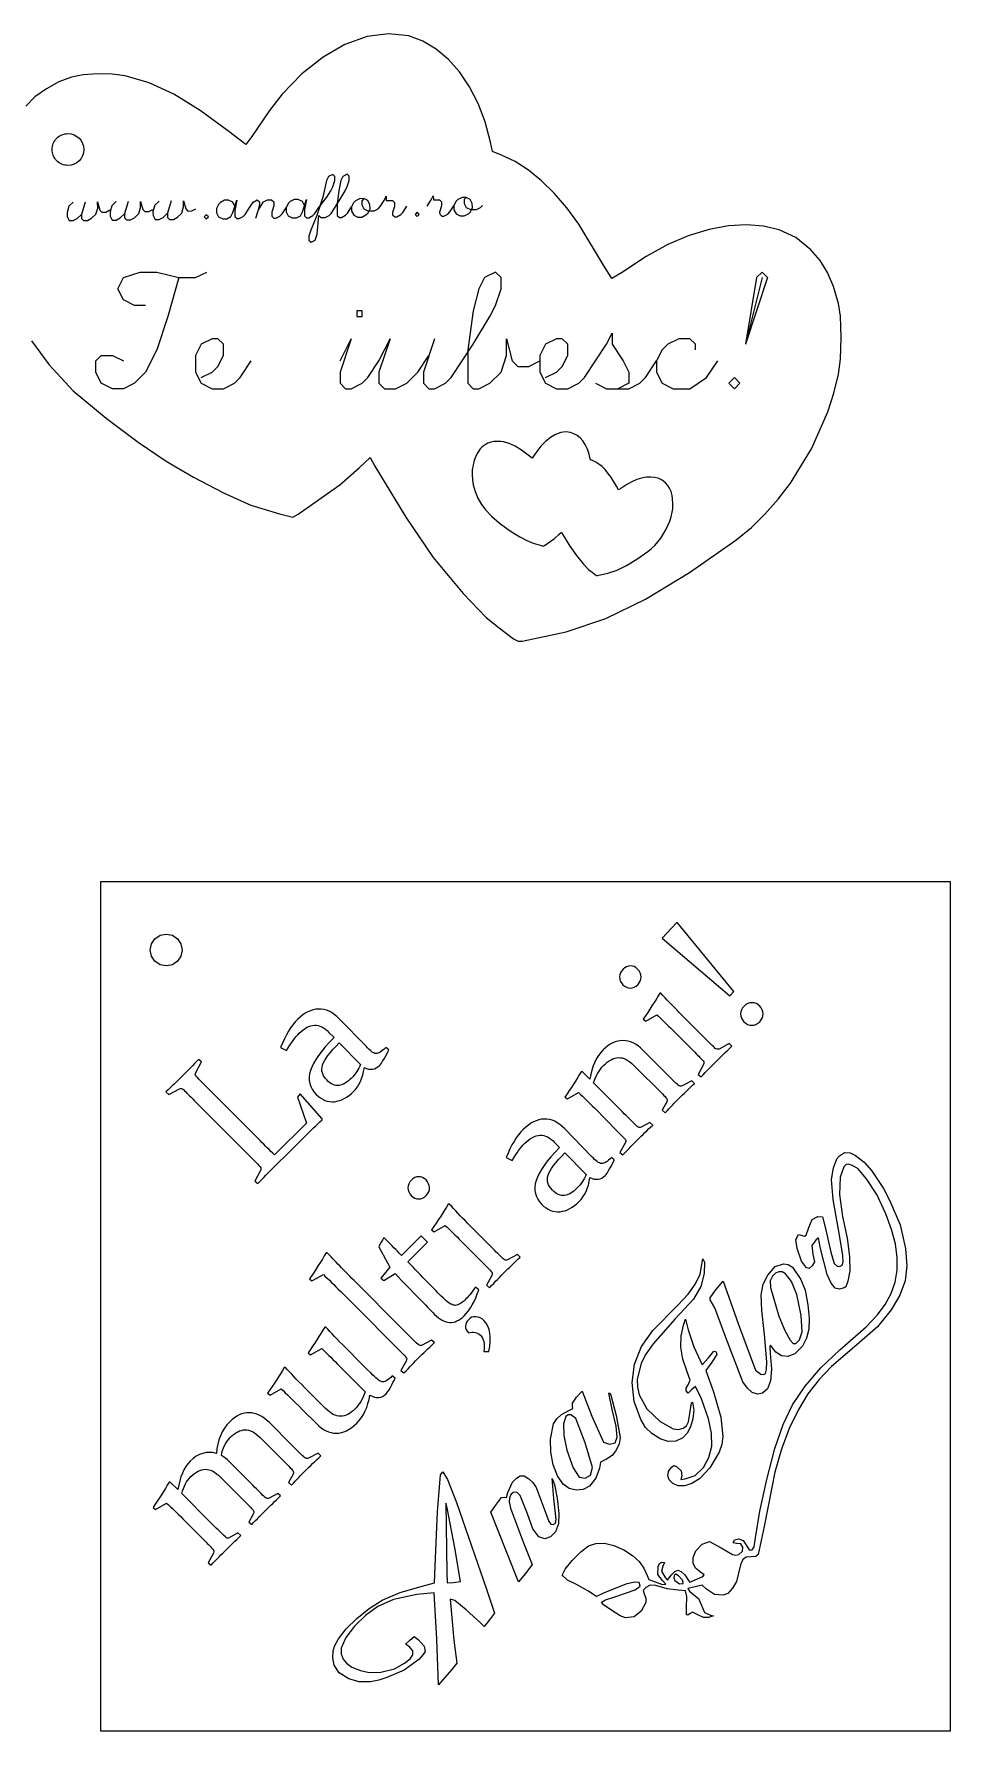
# Model space of a CAD drawing. Extents: x 7 to 168, y 177 to 282.
# Drawn here: x 114.5 to 168.4, y 177.1 to 277 of the extents above; entities that cross this region are included whole.
import ezdxf

# ---------------------------------------------------------------- set-up
doc = ezdxf.new("R2010")
doc.units = 0
doc.layers.add('Layer_1', color=7, linetype='CONTINUOUS')

msp = doc.modelspace()

# ---------------------------------------------------------------- linework, layer by layer
at = {"layer": 'Layer_1', "color": 1}
for points in [[(114.322877, 258.934727), (115.360569, 257.513736), (116.778278, 255.998225), (118.727942, 254.382833), (120.600769, 252.977135), (122.241575, 251.861502), (123.852107, 250.907549), (125.634118, 249.986894), (127.234501, 249.270705), (128.93204, 248.763196), (129.709254, 248.558695), (130.023997, 248.741149), (132.482968, 250.453775), (133.619023, 251.464703), (134.254576, 252.074345), (134.54286, 251.563921), (136.351196, 248.54906), (137.974728, 246.188468), (139.732715, 244.072389), (141.096258, 242.654078), (141.858038, 242.051048), (142.699743, 241.404472), (142.964984, 241.265977), (143.209066, 241.261151), (145.800682, 241.812757), (148.137485, 242.601001), (150.472908, 243.729833), (153.060386, 245.303213), (155.792568, 247.199208), (156.70013, 247.954533), (157.494362, 248.730114), (158.27822, 249.613464), (159.001821, 250.555871), (160.250513, 252.584149), (161.204958, 254.747506), (161.560747, 255.858765), (161.829671, 256.978501), (161.954125, 257.851663), (161.978509, 259.129893), (161.950005, 260.380919), (161.830233, 261.128599), (161.543915, 262.126935), (161.192424, 262.956211), (160.751802, 263.662949), (160.198085, 264.293679), (159.322908, 265.011373), (158.346552, 265.457292), (157.422932, 265.681792), (156.422993, 265.761556), (155.353094, 265.696492), (154.219602, 265.486508), (152.986859, 265.120144), (151.787338, 264.609748), (150.511899, 263.90163), (149.051408, 262.9421), (148.488617, 262.607511), (147.947324, 263.476225), (146.552172, 265.792925), (145.83445, 266.768356), (145.101807, 267.623421), (144.353128, 268.359301), (143.587298, 268.977188), (142.803197, 269.478262), (141.99971, 269.86371), (141.462828, 270.080335), (141.343213, 270.629348), (141.025152, 271.817602), (140.611908, 272.907804), (140.11052, 273.890805), (139.528045, 274.757451), (138.871537, 275.498587), (138.148046, 276.105057), (137.364628, 276.567707), (136.528339, 276.877381), (135.337161, 276.993687), (135.337161, 276.993687), (135.337161, 276.993687), (134.078737, 276.841552), (132.777727, 276.364285), (131.48956, 275.624986), (130.246103, 274.645236), (129.079216, 273.446617), (128.32715, 272.494563), (127.298238, 270.962841), (126.938845, 270.483284), (125.933979, 271.249472), (124.261104, 272.491713), (122.707479, 273.441134), (121.244512, 274.113141), (119.843604, 274.52314), (119.068926, 274.624107), (118.201096, 274.645271), (117.360771, 274.589109), (116.668604, 274.458095), (115.930499, 274.175687), (115.196987, 273.771752), (114.528041, 273.284347), (113.983632, 272.751533)], [(123.005583, 262.653009), (122.351712, 260.364459), (121.69784, 258.402843), (121.043968, 257.0951), (120.390097, 256.441228), (119.736225, 256.114293), (119.082353, 256.114293), (118.428482, 256.441228), (118.101546, 257.0951), (118.101546, 257.748972), (118.428482, 258.075908), (119.082353, 258.075908), (119.736225, 257.748972)], [(121.043968, 261.01833), (120.390097, 261.01833), (119.736225, 261.345266), (119.409289, 261.999138), (119.736225, 262.653009), (120.717033, 262.979945), (121.69784, 262.979945), (123.005583, 262.653009), (123.986391, 262.653009), (124.640263, 262.979945)], [(138.044632, 259.056715), (137.390761, 257.0951), (137.390761, 256.441228), (137.717697, 256.114293), (138.044632, 256.114293), (138.698504, 256.441228), (139.02544, 256.768164), (139.679312, 257.748972), (140.333183, 258.729779), (141.313991, 260.364459), (141.640927, 261.01833), (141.967863, 261.999138), (141.967863, 262.653009), (141.640927, 262.979945), (140.987055, 262.653009), (140.660119, 261.999138), (140.333183, 260.691394), (140.006247, 258.402843), (140.006247, 256.441228), (140.333183, 256.114293), (140.660119, 256.114293), (141.313991, 256.441228), (141.967863, 257.0951), (142.294798, 258.075908), (142.294798, 259.056715), (142.621734, 257.748972), (142.94867, 257.422036), (143.602542, 257.422036), (144.256413, 257.748972)], [(157.333847, 262.979945), (157.006911, 262.653009), (156.35304, 258.729779)], [(157.333847, 262.979945), (157.660783, 262.653009), (156.35304, 258.729779)], [(157.333847, 262.653009), (156.35304, 258.729779)], [(133.467531, 260.691394), (133.467531, 260.364459), (133.794466, 260.364459), (133.794466, 260.691394), (133.467531, 260.691394)], [(124.313327, 256.768164), (124.967199, 257.0951), (125.294134, 257.422036), (125.62107, 258.075908), (125.62107, 258.729779), (125.294134, 259.056715), (124.967199, 259.056715), (124.313327, 258.729779), (123.986391, 258.075908), (123.986391, 257.0951), (124.313327, 256.441228), (124.967199, 256.114293), (125.62107, 256.114293), (126.274942, 256.441228), (126.601878, 256.768164), (127.255749, 257.748972)], [(132.486723, 257.748972), (133.140595, 259.056715), (132.486723, 257.0951), (132.486723, 256.441228), (132.813659, 256.114293), (133.140595, 256.114293), (133.794466, 256.441228), (134.121402, 256.768164), (134.775274, 257.748972), (135.429146, 259.056715), (134.775274, 257.0951), (134.775274, 256.441228), (135.10221, 256.114293), (135.756081, 256.114293), (136.409953, 256.441228), (137.063825, 257.0951), (137.717697, 258.075908)], [(144.583349, 256.768164), (145.237221, 257.0951), (145.564157, 257.422036), (145.891093, 258.075908), (145.891093, 258.729779), (145.564157, 259.056715), (145.237221, 259.056715), (144.583349, 258.729779), (144.256413, 258.075908), (144.256413, 257.0951), (144.583349, 256.441228), (145.237221, 256.114293), (145.891093, 256.114293), (146.544964, 256.441228), (146.8719, 256.768164), (147.525772, 257.748972), (148.179644, 258.729779), (148.506579, 259.383651), (148.506579, 258.729779), (149.160451, 257.748972), (149.487387, 257.0951), (149.487387, 256.441228), (148.833515, 256.114293)], [(153.410617, 258.402843), (153.410617, 258.729779), (153.083681, 259.056715), (152.42981, 259.056715), (151.775938, 258.729779), (151.449002, 258.402843), (151.122066, 257.748972), (151.122066, 257.0951), (151.449002, 256.441228), (152.102874, 256.114293), (153.083681, 256.114293), (154.064489, 256.768164), (154.718361, 257.748972)], [(147.525772, 256.441228), (148.179644, 256.114293), (149.487387, 256.114293), (150.141259, 256.441228), (150.468195, 256.768164), (151.122066, 257.748972)], [(155.699168, 256.768164), (155.372232, 256.441228), (155.699168, 256.114293), (156.026104, 256.441228), (155.699168, 256.768164)], [(118.39901, 227.127033), (168.399008, 227.127033), (168.399008, 177.127031), (118.39901, 177.127031), (118.39901, 227.127033)], [(123.19738, 223.086996), (123.123506, 222.721089), (122.922047, 222.422284), (122.623241, 222.220822), (122.257332, 222.146951), (121.897592, 222.218508), (121.592619, 222.422284), (121.388841, 222.727256), (121.317286, 223.086996), (121.388841, 223.446736), (121.592619, 223.751711), (121.897592, 223.955487), (122.257332, 224.027045), (122.623241, 223.95317), (122.922047, 223.751711), (123.123506, 223.452906), (123.19738, 223.086996), (123.19738, 223.086996)]]:
    msp.add_lwpolyline(points, dxfattribs=at)
for points in [[(117.399923, 270.192349), (117.399923, 270.192349)], [(145.780097, 253.572398), (145.482773, 253.536451), (145.175385, 253.423689), (144.871028, 253.249019), (144.57724, 253.017532), (144.301543, 252.734336), (144.12385, 252.509397), (143.88075, 252.1475), (143.795837, 252.034194), (143.558421, 252.215222), (143.163171, 252.508722), (142.796102, 252.733044), (142.450445, 252.891816), (142.119454, 252.988686), (141.936422, 253.012562), (141.731382, 253.017586), (141.532841, 253.004321), (141.369302, 252.973367), (141.194911, 252.906641), (141.021607, 252.811205), (140.863554, 252.696044), (140.734929, 252.570159), (140.593346, 252.37334), (140.475383, 252.146075), (140.382106, 251.893918), (140.314604, 251.62244), (140.273953, 251.337201), (140.261224, 251.043752), (140.277509, 250.747664), (140.323895, 250.454494), (140.435087, 250.071762), (140.60275, 249.680889), (140.815068, 249.305683), (141.060243, 248.969949), (141.395202, 248.611877), (141.855845, 248.230214), (142.298335, 247.898089), (142.686007, 247.634505), (143.066524, 247.409113), (143.487558, 247.191591), (143.865676, 247.022376), (144.266753, 246.902468), (144.450384, 246.854152), (144.524747, 246.897261), (145.105727, 247.3019), (145.37414, 247.54075), (145.524302, 247.684791), (145.592413, 247.564194), (146.019664, 246.851877), (146.403258, 246.294141), (146.818612, 245.794179), (147.140775, 245.459074), (147.320759, 245.316602), (147.519627, 245.163835), (147.582297, 245.131112), (147.639967, 245.129983), (148.252282, 245.26031), (148.804396, 245.446546), (149.356183, 245.713254), (149.967521, 246.084994), (150.613051, 246.53296), (150.827478, 246.711418), (151.015136, 246.894662), (151.200333, 247.103374), (151.3713, 247.326033), (151.666324, 247.805252), (151.891828, 248.316382), (151.975893, 248.578939), (152.03943, 248.843499), (152.068835, 249.049798), (152.074592, 249.351804), (152.067847, 249.647381), (152.039549, 249.824035), (151.971903, 250.059911), (151.888853, 250.255844), (151.78475, 250.422823), (151.653926, 250.571845), (151.44715, 250.74141), (151.216464, 250.846769), (150.998245, 250.899813), (150.761988, 250.918665), (150.509207, 250.903284), (150.241398, 250.853672), (149.950136, 250.767112), (149.666729, 250.646518), (149.365383, 250.479214), (149.020316, 250.252508), (148.887347, 250.173455), (148.759455, 250.378706), (148.429825, 250.926068), (148.260249, 251.156531), (148.087148, 251.358557), (147.910259, 251.532422), (147.729318, 251.678407), (147.544059, 251.796797), (147.354222, 251.887867), (147.227372, 251.939048), (147.19911, 252.068763), (147.123963, 252.349509), (147.026328, 252.607091), (146.907865, 252.839343), (146.770245, 253.044103), (146.61513, 253.219211), (146.444194, 253.362501), (146.259096, 253.471811), (146.061506, 253.544974), (145.780071, 253.572463), (145.780071, 253.572463)]]:
    msp.add_lwpolyline(points, close=True, dxfattribs=at)
at = {"layer": 'Layer_1', "color": 3}
for points in [[(130.391249, 266.898232), (130.267808, 267.137807), (130.025309, 267.255402), (129.784273, 267.252479), (129.544697, 267.129038), (129.42564, 267.007058), (129.308045, 266.764559), (129.310968, 266.523523), (129.43441, 266.283947), (129.676908, 266.166352), (129.917945, 266.169275), (130.15752, 266.292716), (130.275116, 266.535215), (130.507383, 267.261248), (130.394172, 266.657195), (130.398557, 266.295639), (130.520537, 266.176583), (130.641055, 266.178044), (130.880631, 266.301486), (130.999688, 266.423466), (131.23634, 266.787944), (131.711106, 267.396382), (131.947758, 267.76086), (132.065354, 268.003359), (132.181487, 268.366376), (132.178564, 268.607413), (132.056584, 268.726469), (131.817009, 268.603028), (131.699414, 268.36053), (131.470069, 267.393459), (131.121668, 266.304409), (130.770343, 265.456395), (130.654209, 265.093378), (130.657132, 264.852341), (130.779112, 264.733284), (131.018687, 264.856726), (131.134821, 265.219743), (131.242186, 266.30587), (131.364166, 266.186813), (131.605203, 266.189736), (131.844778, 266.313178), (131.963835, 266.435158), (132.200487, 266.799636), (132.43714, 267.164114), (132.791387, 267.771091), (132.908983, 268.01359), (133.025117, 268.376606), (133.022193, 268.617643), (132.900213, 268.7367), (132.660638, 268.613259), (132.543043, 268.37076), (132.42837, 267.887225), (132.318083, 267.042134), (132.326852, 266.319024), (132.448832, 266.199967), (132.56935, 266.201429), (132.808926, 266.32487), (132.927983, 266.44685), (133.164635, 266.811328)], [(116.768282, 267.094634), (116.530168, 266.850674), (116.414034, 266.487658), (116.416957, 266.246621), (116.540399, 266.007045), (116.781436, 266.009968), (117.021011, 266.13341), (117.259125, 266.37737)], [(117.491393, 267.103403), (117.259125, 266.37737), (117.262048, 266.136333), (117.384028, 266.017276), (117.625065, 266.020199), (117.86464, 266.143641), (118.102754, 266.387601), (118.218888, 266.750617), (118.214503, 267.112173), (118.340868, 266.63156), (118.462848, 266.512504), (118.703885, 266.515427), (118.94346, 266.638868)], [(119.299169, 267.125326), (119.061055, 266.881366), (118.944921, 266.51835), (118.947845, 266.277313), (119.071286, 266.037737), (119.312323, 266.040661), (119.551898, 266.164102), (119.790012, 266.408062)], [(120.02228, 267.134096), (119.790012, 266.408062), (119.792935, 266.167025), (119.914915, 266.047968), (120.155952, 266.050891), (120.395527, 266.174333), (120.633641, 266.418293), (120.749775, 266.781309), (120.74539, 267.142865), (120.871755, 266.662253), (120.993735, 266.543196), (121.234772, 266.546119), (121.474347, 266.66956)], [(121.830056, 267.156018), (121.591942, 266.912059), (121.475809, 266.549042), (121.478732, 266.308005), (121.602173, 266.06843), (121.84321, 266.071353), (122.082785, 266.194794), (122.320899, 266.438754)], [(122.553167, 267.164788), (122.320899, 266.438754), (122.323822, 266.197717), (122.445802, 266.07866), (122.686839, 266.081583), (122.926414, 266.205025), (123.164528, 266.448985), (123.280662, 266.812002), (123.276277, 267.173557), (123.402642, 266.692945), (123.524622, 266.573888), (123.765659, 266.576811), (124.005234, 266.700252)], [(126.293623, 266.84854), (126.170181, 267.088115), (125.927683, 267.20571), (125.686646, 267.202787), (125.447071, 267.079346), (125.328014, 266.957366), (125.210418, 266.714868), (125.213341, 266.473831), (125.336783, 266.234255), (125.579281, 266.11666), (125.820318, 266.119583), (126.059893, 266.243024), (126.177489, 266.485523), (126.409757, 267.211557), (126.296546, 266.607503), (126.30093, 266.245948), (126.42291, 266.126891), (126.543429, 266.128352), (126.783004, 266.251794), (126.902061, 266.373774), (127.138713, 266.738252), (127.375366, 267.10273), (127.614941, 267.226172), (127.736921, 267.107115), (127.738382, 266.986596), (127.62371, 266.503061), (127.507576, 266.140044)], [(127.62371, 266.503061), (127.741305, 266.74556), (127.977958, 267.110038), (128.217533, 267.233479), (128.45857, 267.236402), (128.58055, 267.117346), (128.583473, 266.876309), (128.467339, 266.513292), (128.470262, 266.272255), (128.592242, 266.153198), (128.71276, 266.15466), (128.952336, 266.278101), (129.071393, 266.400081), (129.308045, 266.764559)], [(133.881899, 267.302171), (133.640862, 267.299248), (133.401287, 267.175807), (133.28223, 267.053827), (133.164635, 266.811328), (133.167558, 266.570291), (133.290999, 266.330716), (133.533498, 266.213121), (133.774535, 266.216044), (134.01411, 266.339485), (134.133167, 266.461465), (134.250762, 266.703964), (134.247839, 266.945001), (134.124398, 267.184576), (133.881899, 267.302171), (133.762842, 267.180191), (133.765765, 266.939154), (133.889207, 266.699579), (134.131705, 266.581984), (134.493261, 266.586368), (134.732836, 266.70981), (134.851893, 266.83179), (135.088545, 267.196268), (135.20614, 267.438766), (135.209064, 267.19773), (135.570619, 267.202114), (135.692599, 267.083057), (135.695522, 266.84202), (135.579388, 266.479004), (135.58085, 266.358485), (135.702829, 266.239428), (135.823348, 266.24089), (136.062923, 266.364331), (136.18198, 266.486311), (136.418632, 266.85079)], [(137.623817, 266.865405), (137.860469, 267.229883), (137.978064, 267.472382), (137.980987, 267.231345), (138.342543, 267.235729), (138.464523, 267.116672), (138.467446, 266.875636), (138.351312, 266.512619), (138.352773, 266.3921), (138.474753, 266.273043), (138.595272, 266.274505), (138.834847, 266.397946), (138.953904, 266.519926), (139.190556, 266.884405)], [(139.907821, 267.375248), (139.666784, 267.372325), (139.427209, 267.248883), (139.308152, 267.126903), (139.190556, 266.884405), (139.193479, 266.643368), (139.316921, 266.403792), (139.559419, 266.286197), (139.800456, 266.28912), (140.040031, 266.412562), (140.159088, 266.534542), (140.276684, 266.77704), (140.273761, 267.018077), (140.150319, 267.257652), (139.907821, 267.375248), (139.788764, 267.253268), (139.791687, 267.012231), (139.915128, 266.772655), (140.157627, 266.65506), (140.519182, 266.659445), (140.758757, 266.782886), (140.877814, 266.904866)], [(124.612211, 266.346005), (124.493154, 266.224025), (124.615134, 266.104968), (124.734191, 266.226948), (124.612211, 266.346005)], [(137.025609, 266.496542), (136.906552, 266.374562), (137.028532, 266.255505), (137.147589, 266.377485), (137.025609, 266.496542)], [(152.351492, 224.689925), (152.285898, 224.686067), (151.459077, 223.785381), (155.442708, 220.388243), (155.67091, 220.638493), (152.351492, 224.689925), (152.351492, 224.689925)], [(149.57392, 222.154336), (149.57392, 222.154336)], [(151.375291, 220.546993), (151.313554, 220.539275)], [(151.375291, 220.546993), (151.375291, 220.546993)], [(156.733655, 219.988611), (156.733655, 219.988611)], [(131.218452, 219.612132), (131.218452, 219.612132)], [(134.01752, 217.419949), (132.436085, 219.046584)], [(150.331288, 219.02178), (150.481219, 218.909882), (151.133858, 219.282505)], [(153.930175, 217.935334), (152.452917, 219.418655)], [(131.836363, 218.241811), (132.132917, 217.936438)], [(149.137356, 217.755638), (149.137356, 217.755638)], [(152.080296, 218.363076), (153.365731, 217.072683)], [(128.985478, 217.349393), (129.332191, 217.179066)], [(132.444354, 217.623897), (133.695062, 216.352796)], [(132.444354, 217.623897), (132.444354, 217.623897)], [(135.35091, 217.217101), (135.181687, 217.34829)], [(151.674048, 215.834102), (150.315854, 217.198359)], [(155.5524, 217.426564), (155.387034, 217.577595), (154.808259, 217.262299)], [(123.996427, 215.882608), (124.33322, 216.502726), (124.152423, 216.653207), (124.152423, 216.653207)], [(147.19322, 215.48849), (146.746736, 215.936628), (146.681142, 215.925605)], [(149.785586, 216.30098), (151.463485, 214.616466)], [(153.884974, 216.342873), (153.567474, 215.765201), (153.740556, 215.621883)], [(122.235846, 214.7449), (122.409481, 214.58615), (123.038416, 214.912469)], [(127.778868, 211.86866), (124.65017, 215.009483), (124.400468, 215.260839)], [(149.09767, 213.576325), (147.41591, 215.264697)], [(153.354154, 215.237135), (153.188788, 215.387618), (152.628755, 215.092166)], [(123.908233, 214.239987), (127.029216, 211.106327)], [(131.429015, 213.102829), (131.425157, 213.152991), (130.132557, 214.620877), (129.985934, 214.420784), (130.510689, 212.904393), (128.629393, 211.03026)], [(145.725885, 214.435118), (145.875815, 214.32267), (146.527904, 214.695841)], [(147.47875, 213.772006), (148.790643, 212.454601)], [(151.724761, 214.152896), (151.450257, 213.65625), (151.623339, 213.512935)], [(144.500535, 213.138107), (144.500535, 213.138107)], [(150.892978, 212.785882), (150.727613, 212.936363), (150.206162, 212.656345)], [(145.118446, 211.767785), (145.415, 211.462966)], [(147.299604, 210.945923), (145.718169, 212.572562)], [(149.290594, 211.767235), (148.965928, 211.181844), (149.13901, 211.038529)], [(128.59687, 210.305411), (129.567009, 211.271142)], [(142.267562, 210.875368), (142.614275, 210.705044)], [(164.483034, 209.057569), (164.854382, 208.331041), (165.460379, 206.918863), (165.7731, 205.531146), (165.848559, 204.500445), (165.747732, 203.610919), (165.451276, 202.778574), (164.939847, 201.919421), (164.124251, 200.910149), (162.780212, 199.732729), (161.414048, 198.571831), (160.683074, 197.821389), (160.028923, 196.972278), (159.446815, 196.013168), (158.931972, 194.932725), (158.479615, 193.719618), (158.084966, 192.362515), (157.449675, 189.170994), (157.108999, 187.509448), (156.956665, 187.399639), (156.68518, 187.383498), (156.401904, 187.357913), (156.204676, 187.215495), (156.063947, 186.917755), (155.950169, 186.426205), (155.821377, 185.920927), (155.583238, 185.531273), (155.313808, 185.224075), (155.040398, 185.128655), (154.530627, 185.169304), (154.055417, 185.479364), (153.801674, 185.721039), (153.383513, 185.623261), (152.965359, 185.525485), (153.065491, 185.366983), (153.318046, 185.144366), (153.58174, 184.934635), (153.737101, 184.568435), (153.948288, 184.109503), (154.293787, 183.951345), (154.477792, 183.905709), (154.177929, 183.812057), (154.177918, 183.812035), (153.88747, 183.807368), (153.553513, 183.963523), (153.242824, 184.116023), (153.089545, 184.044924), (152.965884, 183.95067), (152.888839, 183.974586), (152.876388, 184.374165), (152.910684, 185.046384), (152.817085, 185.387899), (152.398262, 185.418226), (151.745586, 185.504485), (151.070412, 185.685107), (150.736977, 185.706251), (150.495737, 185.580179), (150.323942, 185.405342), (150.394252, 185.195217), (150.48278, 184.943135), (150.48306, 184.692038), (150.217116, 184.182733), (149.797715, 183.850289), (149.299566, 183.793366), (148.973739, 183.909668), (148.422583, 184.25325), (147.999063, 184.544906), (147.884818, 184.713769), (148.114123, 184.851027), (148.72125, 185.047869), (149.867563, 185.4382), (150.147816, 185.652544), (150.098365, 185.861459), (149.822438, 185.879861), (149.314551, 185.763592), (147.997407, 185.243144), (147.592799, 185.042701), (147.080588, 185.386984), (146.407892, 185.755964), (145.876957, 186.000125), (145.556963, 186.308852), (145.736728, 186.661753), (146.147935, 187.165575), (146.652809, 187.66885), (147.113574, 188.020106), (147.540886, 188.166464), (148.047523, 188.174296), (148.606299, 188.04666), (149.190033, 187.786612), (149.712027, 187.455436), (150.102777, 187.106439), (150.38002, 186.72009), (150.561494, 186.276856), (150.661861, 186.040454), (150.88452, 185.961538), (151.204876, 185.855789), (151.464988, 185.76025), (151.673777, 185.764502), (151.476702, 185.981753), (151.198615, 186.349414), (151.213896, 186.802447), (151.301328, 186.991649), (151.414009, 187.06348), (151.581659, 187.042568), (151.490756, 186.839534), (151.405847, 186.530332), (151.622181, 186.162872), (151.766829, 185.998345), (151.986973, 186.291543), (152.187646, 186.508175), (152.37382, 186.585175), (152.567648, 186.523434), (152.791281, 186.323841), (153.000301, 185.991123), (153.078651, 185.887914), (153.837524, 186.229259), (153.927335, 186.329121), (153.707107, 186.479658), (153.419017, 186.714162), (153.276695, 186.999266), (153.279802, 187.336483), (153.427997, 187.727329), (153.797112, 188.121045), (154.236671, 188.274817), (154.929442, 187.904849), (155.588756, 187.520351), (155.794776, 187.481169), (155.970402, 187.525049), (156.170571, 187.716099), (156.198226, 187.951959), (156.075181, 188.136498), (155.823245, 188.173584), (155.629475, 188.195033), (155.704554, 188.370508), (155.964896, 188.443538), (156.219197, 188.333764), (156.543347, 187.83494), (156.622823, 187.771937), (156.743852, 187.796197), (156.870901, 187.966895), (156.950529, 188.505136), (157.193609, 190.057231), (157.60307, 191.928746), (158.090586, 193.755509), (158.567831, 195.173347), (159.128947, 196.32451), (159.863804, 197.427958), (160.785807, 198.501303), (161.908363, 199.562154), (163.452163, 200.919147), (164.121894, 201.613359), (164.585453, 202.232022), (164.933123, 202.871577), (165.165532, 203.53953), (165.283311, 204.243387), (165.287087, 204.990656), (165.17749, 205.788843), (164.955148, 206.645454), (164.620691, 207.567997), (164.082808, 208.705144), (163.478202, 209.618059), (162.970639, 210.229434), (162.642512, 210.416957), (162.419256, 210.478151), (162.280046, 210.473133), (162.145792, 210.335757), (161.936644, 209.712345), (161.8808, 208.704741), (162.067246, 207.409769), (162.332009, 206.139673), (162.474351, 205.061115), (162.491798, 204.204037), (162.381878, 203.598378), (162.253202, 203.269722), (162.157797, 203.211942), (161.880856, 203.122743), (161.633151, 203.194106), (161.393872, 203.491612), (161.161475, 204.001526), (160.764133, 205.532904), (160.650911, 206.155698), (160.495059, 206.01641), (160.253755, 205.696058), (160.326761, 205.195846), (160.414553, 204.74575), (160.280861, 204.50281), (160.10807, 204.349976), (159.950726, 204.389797), (159.658476, 204.772122), (159.389806, 205.52181), (159.319172, 206.05763), (159.477493, 206.338281), (159.701001, 206.29441), (159.819645, 206.251013), (159.923412, 206.3121), (160.092365, 206.754819), (160.289104, 207.22931), (160.610378, 207.412586), (160.886546, 207.384646), (161.068362, 206.699757), (161.376188, 205.299568), (161.567584, 204.647508), (161.748447, 204.476586), (161.911149, 204.464088), (162.042153, 204.541003), (162.096871, 204.731263), (162.080025, 205.129349), (161.821811, 206.642816), (161.521058, 208.416154), (161.424039, 209.574795), (161.53084, 210.261489), (161.729939, 210.794646), (161.888019, 210.969294), (162.192552, 211.175263), (162.525763, 211.145383), (162.841009, 210.99779), (163.347502, 210.595609), (163.780696, 210.104921), (164.483031, 209.057591), (164.483034, 209.057569)], [(145.726438, 211.149874), (146.977145, 209.87877)], [(145.726438, 211.149874), (145.726438, 211.149874)], [(148.632994, 210.743076), (148.46377, 210.874267)], [(127.802019, 210.106425), (127.469635, 209.490165), (127.650435, 209.339131)], [(137.117557, 209.748133), (137.117557, 209.748133)], [(138.918927, 208.14079), (138.857191, 208.133074)], [(138.918927, 208.14079), (138.918927, 208.14079)], [(137.874375, 206.615576), (138.024856, 206.503681), (138.676944, 206.876301)], [(141.473812, 205.52858), (139.996003, 207.012451)], [(135.108927, 206.139326), (135.043333, 206.127752)], [(137.272449, 206.269964), (136.109383, 205.111862), (135.967171, 205.254627)], [(136.474841, 204.744753), (137.637904, 205.902855), (137.272449, 206.269964), (137.272449, 206.269964)], [(139.623933, 205.956875), (140.909367, 204.665928)], [(131.737145, 205.266754), (131.671548, 205.263447)], [(131.737145, 205.266754), (131.737145, 205.266754)], [(134.761111, 205.62339), (135.425327, 204.422842), (134.880725, 203.780126), (135.061523, 203.644527), (135.725738, 204.044159)], [(143.096036, 205.02036), (142.930674, 205.170841), (142.351895, 204.856098)], [(152.674241, 194.382563), (152.260719, 194.191912), (151.807407, 194.171966), (151.330802, 194.320446), (150.8474, 194.635071), (150.474564, 194.995106), (150.199463, 195.455773), (149.810468, 196.525846), (149.686212, 197.631969), (149.826327, 198.723603), (150.230448, 199.750207), (150.895089, 200.693039), (152.373195, 202.18331), (152.980259, 202.830294), (153.416497, 203.440201), (153.685818, 204.019624), (153.792134, 204.575157), (153.853289, 204.920612), (153.939977, 204.726533), (153.915318, 204.055613), (153.720306, 203.281645), (153.292272, 202.55122), (152.224043, 201.387615), (150.911336, 199.909371), (150.493533, 199.30607), (150.216173, 198.769067), (149.981707, 197.813579), (149.993615, 197.357149), (150.091032, 196.916734), (150.540632, 196.089371), (151.326994, 195.342328), (152.104805, 194.912697), (152.415995, 194.872626), (152.694177, 194.94357), (152.879661, 195.085102), (153.008482, 195.32293), (153.131588, 196.188376), (153.168365, 196.439756), (153.228104, 196.476598), (153.304946, 196.016946), (153.255002, 195.500785), (153.124305, 195.033194), (152.926253, 194.648884), (152.674241, 194.382563), (152.674241, 194.382563)], [(130.685424, 203.734375), (130.831497, 203.626338), (131.507286, 203.991242)], [(141.428061, 203.936119), (141.111111, 203.358447), (141.284192, 203.215682)], [(159.264776, 199.319206), (158.856769, 199.176611), (158.483481, 199.213143), (158.13987, 199.43059), (157.820896, 199.830739), (157.787113, 199.745425), (157.811301, 199.372055), (157.878786, 198.421845), (157.829908, 197.732822), (157.658434, 197.272471), (157.358131, 197.008277), (157.058745, 196.950559), (156.755068, 197.051063), (156.465529, 197.298965), (156.208558, 197.68344), (155.199684, 200.292652), (154.545947, 202.026754), (154.284155, 202.507609), (154.280068, 202.61494), (154.595285, 203.062779), (155.046703, 203.600356), (155.952534, 201.051534), (156.953263, 198.354305), (157.261346, 198.13123), (157.415931, 198.114212), (157.526061, 198.17429), (157.599449, 198.406024), (157.61426, 198.845702), (157.465381, 200.452986), (157.309559, 201.874616), (157.284965, 202.803111), (157.403259, 203.43227), (157.676096, 203.955891), (158.110147, 204.462492), (158.585058, 204.61722), (158.868534, 204.578394), (159.126792, 204.420449), (159.62234, 203.698795), (159.870782, 203.073753), (160.031311, 202.21585), (160.105692, 201.430212), (160.078669, 200.784889), (159.945771, 200.246772), (159.702523, 199.78275), (159.264762, 199.319206), (159.264776, 199.319206)], [(159.68717, 200.621599), (159.632403, 201.578974), (159.380851, 202.815386), (159.072515, 203.583772), (158.703149, 204.042097), (158.508631, 204.145088), (158.314518, 204.158686), (158.12603, 204.078931), (157.948387, 203.901863), (157.804817, 203.627648), (157.832696, 203.225777), (158.325558, 201.54734), (158.67546, 200.701424), (158.988012, 200.135466), (159.163887, 199.94078), (159.319191, 199.941461), (159.541809, 200.151607), (159.687175, 200.621605), (159.68717, 200.621599)], [(135.962209, 200.978297), (133.456937, 203.493493)], [(140.651396, 203.093313), (140.455165, 203.244344)], [(131.647297, 200.898372), (131.585561, 200.890656)], [(131.647297, 200.898372), (131.647297, 200.898372)], [(133.819635, 201.699841), (135.401623, 200.111788)], [(140.490442, 201.509118), (140.490442, 201.509118)], [(153.651167, 191.964235), (153.202969, 191.700531), (152.780308, 191.566098), (152.401913, 191.564122), (152.08651, 191.697792), (151.869404, 191.916118), (151.781329, 192.154763), (151.823122, 192.40499), (151.995618, 192.658062), (152.133249, 192.750357), (152.291158, 192.70013), (152.573631, 192.443913), (152.604148, 192.139207), (152.548421, 191.926841), (152.810616, 191.964159), (153.397071, 192.16628), (153.874572, 192.633435), (154.20368, 193.225169), (154.364518, 193.894806), (154.357886, 194.649771), (154.184584, 195.497488), (153.768212, 196.667721), (153.406958, 197.405138), (153.171686, 197.21047), (152.984515, 197.009473), (152.872635, 197.149109), (152.86187, 197.300856), (152.977068, 197.503907), (153.092947, 197.767714), (152.921406, 198.264815), (152.672046, 199.007735), (152.553213, 199.710654), (152.56444, 200.379567), (152.705257, 201.02047), (152.827643, 201.367936), (152.987657, 200.738617), (153.319959, 199.735159), (153.805955, 198.687113), (154.175158, 199.096397), (154.48582, 199.476527), (154.624061, 199.446979), (154.663362, 199.28357), (154.379253, 198.842092), (154.028386, 198.343214), (154.465, 197.088042), (154.909273, 195.59181), (155.027879, 194.463089), (154.962529, 193.982568), (154.812731, 193.529153), (154.255744, 192.617278), (153.651227, 191.964252), (153.651167, 191.964235)], [(138.042495, 199.987215), (137.873271, 200.133838), (137.324812, 199.842243)], [(130.607153, 199.377569), (130.757083, 199.265121), (131.405864, 199.633884)], [(132.325291, 198.741466), (133.964604, 197.095538)], [(136.382235, 198.902973), (136.072451, 198.340733), (136.246085, 198.197418)], [(140.960077, 199.468521), (141.241749, 199.456394)], [(129.267148, 198.528145), (129.205411, 198.52043)], [(135.728493, 197.890391), (135.559269, 198.021579)], [(128.223145, 197.002935), (128.373076, 196.891036), (129.025715, 197.26366)], [(131.62635, 196.113272), (130.402652, 197.341932)], [(147.174015, 191.544537), (146.803153, 191.346052), (146.38538, 191.301531), (145.973276, 191.407106), (145.619419, 191.658907), (145.281487, 192.152132), (145.033473, 192.79715), (144.892168, 193.534346), (144.874364, 194.304106), (145.055972, 195.202739), (145.244914, 195.506548), (145.514805, 195.748358), (146.028387, 196.030284), (146.199775, 196.106918), (146.170929, 196.235592), (146.169621, 196.418112), (146.402583, 196.767327), (146.731115, 197.136615), (147.315329, 195.666494), (147.987899, 194.130339), (148.359035, 194.015491), (148.676314, 194.091282), (148.805455, 194.426817), (148.749656, 195.064538), (148.512115, 196.046884), (148.314593, 197.004603), (148.36244, 197.032822), (148.425055, 196.898947), (148.741596, 195.69337), (148.982587, 194.394026), (148.909851, 194.011998), (148.704718, 193.605919), (148.500084, 193.333934), (148.180177, 193.13215), (147.825787, 192.951361), (147.762911, 192.596681), (147.55421, 192.008292), (147.174012, 191.544537), (147.174015, 191.544537)], [(127.141111, 195.856407), (127.141111, 195.856407)], [(130.276425, 196.038858), (131.092222, 195.219753)], [(129.670638, 193.927153), (128.308585, 195.294717)], [(147.342815, 192.645799), (146.922354, 194.096239), (146.358726, 195.523368), (146.072727, 195.73101), (145.913215, 195.731276), (145.788768, 195.637004), (145.649616, 195.205706), (145.664363, 194.51883), (145.842101, 193.658093), (146.211285, 192.623887), (146.561223, 192.065657), (146.924206, 192.004869), (147.233217, 192.190578), (147.342829, 192.645822), (147.342815, 192.645799)], [(127.789892, 194.39348), (129.467791, 192.708966)], [(127.348369, 191.591104), (125.97474, 192.970242)], [(131.358459, 193.329635), (131.192544, 193.480669), (130.633061, 193.184666)], [(122.940851, 191.334236), (122.494367, 191.782374), (122.42877, 191.770797)], [(125.452186, 192.0657), (127.130087, 190.380633)], [(129.725208, 192.242089), (129.45401, 191.74875), (129.627091, 191.605985)], [(132.177869, 182.169408), (132.3954, 182.553871), (132.842403, 183.13741), (133.472516, 183.7568), (134.208727, 184.34403), (134.974025, 184.831091), (136.024224, 185.278106), (137.323285, 185.654666), (138.041792, 185.852165), (138.083874, 186.855544), (138.219042, 190.018993), (138.402816, 192.199419), (138.536564, 192.386468), (138.809007, 191.926766), (139.348879, 190.567527), (141.106042, 185.48579), (141.573634, 184.071984), (141.276189, 183.675845), (140.978746, 183.279707), (140.755469, 183.504356), (139.912892, 184.269906), (139.243201, 184.808167), (138.973083, 184.894518), (139.189463, 182.475851), (139.361486, 181.125838), (139.067416, 180.752116), (138.527005, 180.114813), (138.527003, 180.114816), (138.280654, 179.851238), (138.188051, 182.530263), (138.034903, 185.259871), (136.999687, 185.171449), (135.62619, 184.868076), (134.703109, 184.44756), (133.984584, 183.92774), (133.330286, 183.290579), (132.826278, 182.623091), (132.558623, 182.012292), (132.546819, 181.666698), (132.663509, 181.361835), (132.862943, 181.128231), (133.176803, 180.884185), (133.691691, 180.68326), (134.202833, 180.57006), (134.890945, 180.58403), (135.690622, 180.785707), (136.28729, 181.114445), (136.605439, 181.369017), (136.77472, 181.610261), (136.770257, 181.844027), (136.567172, 182.07617), (136.34549, 182.242622), (136.595762, 182.467288), (136.846033, 182.691957), (137.078189, 182.517639), (137.430849, 182.132073), (137.494185, 181.817542), (137.380198, 181.630736), (137.117161, 181.333136), (136.267478, 180.715122), (135.249409, 180.280684), (134.763391, 180.130835), (134.279623, 180.033051), (133.620713, 180.022101), (133.01013, 180.193847), (132.441473, 180.557874), (132.147416, 181.012226), (132.058506, 181.443256), (132.087437, 181.845632), (132.177863, 182.1694), (132.177869, 182.169408)], [(142.99981, 185.910444), (141.731763, 189.063092), (141.361276, 189.998329), (141.693355, 190.472493), (141.994316, 190.865975), (142.154233, 190.893972), (142.294632, 190.875266), (142.355999, 191.158279), (142.639113, 191.764568), (142.866404, 192.006766), (143.097814, 192.138267), (143.324713, 192.1469), (143.599718, 191.978826), (143.834963, 191.760908), (144.029397, 191.463402), (144.435661, 190.358605), (144.770466, 189.45135), (144.90283, 189.296307), (145.04326, 189.284781), (145.162278, 189.365533), (145.206086, 189.578912), (145.076974, 190.804878), (144.976791, 191.983395), (145.120516, 191.64344), (145.266198, 190.837181), (145.361092, 189.938429), (145.352454, 189.320998), (145.165872, 188.860105), (144.875328, 188.556848), (144.533746, 188.445905), (144.194053, 188.561956), (143.834784, 189.020104), (143.517095, 189.902286), (143.096314, 190.992243), (142.892913, 191.181547), (142.677583, 191.158558), (142.547413, 191.040315), (142.464999, 190.824565), (142.444068, 190.608787), (142.531404, 190.23964), (143.296383, 188.204519), (143.795462, 186.922098), (143.409343, 186.407483), (142.999756, 185.910484), (142.99981, 185.910444)], [(124.849159, 189.425378), (123.167953, 191.11375)], [(128.982171, 190.963269), (128.816806, 191.11375), (128.314648, 190.83759)], [(121.477374, 190.284172), (121.627304, 190.172274), (122.279943, 190.544897)], [(127.375928, 189.894463), (127.116857, 189.420967), (127.289938, 189.277652)], [(139.239416, 187.914222), (138.798139, 190.254663), (138.744248, 190.496923), (138.712936, 190.53207), (138.771246, 186.464887), (138.793824, 185.848988), (139.171305, 185.865018), (139.579754, 185.922289), (139.239425, 187.914231), (139.239416, 187.914222)], [(123.230239, 189.62161), (124.542683, 188.303655)], [(126.644465, 188.634936), (126.479102, 188.785967), (125.950486, 188.497683)], [(125.030507, 187.604715), (124.717418, 187.030898), (124.890499, 186.888133)], [(152.672627, 185.9886), (152.419756, 186.263897), (152.248509, 186.360999), (152.156442, 186.277584), (152.131939, 186.136405), (152.188877, 185.990465), (152.475624, 185.792814), (152.685865, 185.806051), (152.672627, 185.988583), (152.672627, 185.9886)]]:
    msp.add_lwpolyline(points, dxfattribs=at)
at = {"layer": 'Layer_1', "color": 1}
for points in [[(115.532275, 270.192349), (115.532276, 270.440015), (115.630661, 270.677536), (115.805787, 270.852662)], [(115.805787, 270.852662), (115.980913, 271.027788), (116.218435, 271.126172), (116.466101, 271.126172)], [(116.466101, 271.126172), (116.981836, 271.126171), (117.399923, 270.708085), (117.399923, 270.192349)], [(115.805787, 269.532036), (115.630661, 269.707162), (115.532276, 269.944684), (115.532275, 270.192349)], [(117.399923, 270.192349), (117.399923, 269.676614), (116.981836, 269.258527), (116.466101, 269.258527)], [(116.466101, 269.258527), (116.218435, 269.258526), (115.980913, 269.356911), (115.805787, 269.532036)]]:
    msp.add_open_spline(points, degree=3, dxfattribs=at)
at = {"layer": 'Layer_1', "color": 3}
for points in [[(149.153341, 221.958655), (149.014251, 221.820123), (148.942927, 221.667128), (148.94002, 221.500044)], [(149.57392, 222.154336), (149.419671, 222.149508), (149.279556, 222.084359), (149.153341, 221.958655)], [(150.005519, 221.960859), (149.869553, 222.097376), (149.7256, 222.161742), (149.57392, 222.154336)], [(150.212778, 221.49784), (150.210554, 221.670071), (150.141488, 221.824343), (150.005519, 221.960859)], [(148.94002, 221.500044), (148.934548, 221.335534), (149.001582, 221.183831), (149.140113, 221.04474)], [(149.140113, 221.04474), (149.270949, 220.913374), (149.415647, 220.847724), (149.57502, 220.847405)], [(149.57502, 220.847405), (149.736974, 220.849649), (149.882242, 220.914814), (150.011034, 221.043086)], [(150.011034, 221.043086), (150.144974, 221.176487), (150.212436, 221.328179), (150.212778, 221.49784)], [(151.313554, 220.539275), (151.02468, 220.061724), (150.697393, 219.555725), (150.331288, 219.02178)], [(152.452917, 219.418655), (152.052711, 219.820477), (151.693338, 220.196747), (151.375291, 220.546993)], [(156.278351, 219.789072), (156.136684, 219.647975), (156.065923, 219.492405), (156.065581, 219.322742)], [(156.733655, 219.988611), (156.563994, 219.988955), (156.412291, 219.922472), (156.278351, 219.789072)], [(157.192266, 219.790725), (157.0563, 219.927242), (156.903324, 219.993412), (156.733655, 219.988611)], [(157.395663, 219.323845), (157.396019, 219.498645), (157.328232, 219.654209), (157.192266, 219.790725)], [(129.990895, 219.005242), (129.604524, 218.620432), (129.269696, 218.068588), (128.985478, 217.349393)], [(131.218452, 219.612132), (130.794275, 219.600135), (130.38499, 219.397751), (129.990895, 219.005242)], [(132.436085, 219.046584), (132.051284, 219.438094), (131.6452, 219.626692), (131.218452, 219.612132)], [(151.133858, 219.282505), (151.428924, 219.006856), (151.744226, 218.700507), (152.080296, 218.363076)], [(156.065581, 219.322742), (156.062674, 219.15566), (156.129155, 219.003955), (156.265121, 218.867438)], [(156.265121, 218.867438), (156.401087, 218.730922), (156.555367, 218.660897), (156.72759, 218.657979)], [(156.72759, 218.657979), (156.897253, 218.657634), (157.052803, 218.727995), (157.19447, 218.869092)], [(157.19447, 218.869092), (157.328413, 219.002493), (157.395322, 219.154184), (157.395663, 219.323845)], [(129.332191, 217.179066), (129.59785, 217.618103), (129.847447, 217.954339), (130.081844, 218.187791)], [(130.081844, 218.187791), (130.390937, 218.495639), (130.689641, 218.654338), (130.977569, 218.664041)], [(132.132917, 217.936438), (131.375635, 217.182207), (130.913141, 216.534358), (130.744956, 215.992299)], [(130.977569, 218.664041), (131.265493, 218.673738), (131.551609, 218.532861), (131.836363, 218.241811)], [(149.137356, 217.755638), (148.726062, 217.756468), (148.337298, 217.574773), (147.971535, 217.210486)], [(150.315854, 217.198359), (149.941305, 217.574426), (149.548664, 217.75995), (149.137356, 217.755638)], [(154.576749, 217.301438), (154.453581, 217.414784), (154.238023, 217.626239), (153.930175, 217.935334)], [(131.454923, 216.307045), (131.550672, 216.623035), (131.880254, 217.062074), (132.444354, 217.623897)], [(134.340535, 217.110715), (134.253275, 217.182865), (134.145785, 217.28602), (134.01752, 217.419949)], [(134.594645, 216.994961), (134.514974, 217.002835), (134.430366, 217.04113), (134.340535, 217.110715)], [(134.853163, 217.075437), (134.76051, 217.019072), (134.674328, 216.99223), (134.594645, 216.994961)], [(135.181687, 217.34829), (135.052909, 217.225162), (134.943254, 217.134382), (134.853163, 217.075437)], [(135.076407, 216.681319), (135.192493, 216.884164), (135.283764, 217.063), (135.35091, 217.217101)], [(147.971535, 217.210486), (147.585167, 216.825673), (147.325862, 216.251693), (147.19322, 215.48849)], [(148.000201, 216.292714), (148.296415, 216.587735), (148.589989, 216.741263), (148.880491, 216.753529)], [(148.880491, 216.753529), (149.168429, 216.768371), (149.470042, 216.617803), (149.785586, 216.30098)], [(153.365731, 217.072683), (153.601745, 216.835712), (153.766918, 216.66398), (153.861824, 216.558398)], [(154.808259, 217.262299), (154.728489, 217.223897), (154.65116, 217.237015), (154.576749, 217.301438)], [(154.629115, 216.530285), (154.881543, 216.781697), (155.189242, 217.080269), (155.5524, 217.426564)], [(124.152423, 216.653207), (123.832984, 216.314529), (123.518938, 215.99147), (123.209843, 215.683619)], [(124.01572, 215.662675), (123.956736, 215.732198), (123.950002, 215.805584), (123.996427, 215.882608)], [(130.744956, 215.992299), (130.579348, 215.452806), (130.693843, 214.984475), (131.088915, 214.587803)], [(131.703521, 215.438881), (131.44185, 215.70161), (131.359173, 215.991052), (131.454923, 216.307045)], [(133.695062, 216.352796), (133.586513, 216.065107), (133.399781, 215.789108), (133.134475, 215.524869)], [(133.28716, 214.760885), (133.60656, 215.078997), (133.816798, 215.547723), (133.918302, 216.167034)], [(133.918302, 216.167034), (134.267572, 216.001813), (134.567484, 216.04387), (134.817335, 216.292714)], [(134.817335, 216.292714), (134.874003, 216.349152), (134.960318, 216.478475), (135.076407, 216.681319)], [(146.681142, 215.925605), (146.394836, 215.44548), (146.076526, 214.948531), (145.725885, 214.435118)], [(147.41591, 215.264697), (147.545304, 215.691157), (147.740045, 216.033608), (148.000201, 216.292714)], [(152.393938, 215.127443), (152.234866, 215.276866), (151.994726, 215.512129), (151.674048, 215.834102)], [(153.740556, 215.621883), (154.080585, 215.975947), (154.376687, 216.278876), (154.629115, 216.530285)], [(153.861824, 216.558398), (153.915674, 216.494026), (153.923692, 216.422485), (153.884974, 216.342873)], [(123.209843, 215.683619), (122.903327, 215.378336), (122.578388, 215.065532), (122.235846, 214.7449)], [(123.038416, 214.912469), (123.118186, 214.950871), (123.192935, 214.938292), (123.262209, 214.873884)], [(123.262209, 214.873884), (123.349441, 214.791447), (123.445312, 214.697269), (123.550494, 214.591661)], [(124.400468, 215.260839), (124.23116, 215.435977), (124.102935, 215.569959), (124.01572, 215.662675)], [(132.427816, 215.121381), (132.188684, 215.088446), (131.947234, 215.194181), (131.703521, 215.438881)], [(132.159925, 214.161716), (132.553315, 214.204619), (132.929128, 214.404294), (133.28716, 214.760885)], [(133.134475, 215.524869), (132.900078, 215.291417), (132.664383, 215.15689), (132.427816, 215.121381)], [(152.628755, 215.092166), (152.543832, 215.048636), (152.465775, 215.060461), (152.393938, 215.127443)], [(152.45402, 214.363459), (152.706445, 214.614869), (153.006448, 214.906232), (153.354154, 215.237135)], [(123.550494, 214.591661), (123.658249, 214.488616), (123.777398, 214.37135), (123.908233, 214.239987)], [(131.088915, 214.587803), (131.409592, 214.26583), (131.766547, 214.123949), (132.159925, 214.161716)], [(146.527904, 214.695841), (146.825533, 214.417618), (147.142683, 214.109434), (147.47875, 213.772006)], [(151.463485, 214.616466), (151.58919, 214.490253), (151.668819, 214.407596), (151.70216, 214.368971)], [(151.623339, 213.512935), (151.924732, 213.828516), (152.201592, 214.11205), (152.45402, 214.363459)], [(151.70216, 214.368971), (151.756014, 214.304599), (151.763482, 214.232508), (151.724761, 214.152896)], [(129.567009, 211.271142), (130.133683, 211.83553), (130.754185, 212.446121), (131.429015, 213.102829)], [(144.500535, 213.138107), (144.076361, 213.12611), (143.667624, 212.923728), (143.273529, 212.531219)], [(145.718169, 212.572562), (145.333367, 212.964069), (144.927286, 213.15267), (144.500535, 213.138107)], [(149.98678, 212.698789), (149.71483, 212.961546), (149.418345, 213.254351), (149.09767, 213.576325)], [(150.023711, 211.943074), (150.276137, 212.194483), (150.565877, 212.475503), (150.892978, 212.785882)], [(128.629393, 211.03026), (128.347182, 211.303321), (128.063628, 211.582746), (127.778868, 211.86866)], [(143.273529, 212.531219), (142.887161, 212.146409), (142.551779, 211.594566), (142.267562, 210.875368)], [(143.363927, 211.713768), (143.673023, 212.021616), (143.971727, 212.180315), (144.259653, 212.190018)], [(144.259653, 212.190018), (144.547576, 212.199715), (144.833693, 212.058838), (145.118446, 211.767785)], [(148.790643, 212.454601), (148.942002, 212.302628), (149.098666, 212.143008), (149.260278, 211.975594)], [(149.13901, 211.038529), (149.476466, 211.390025), (149.771283, 211.691662), (150.023711, 211.943074)], [(149.260278, 211.975594), (149.31414, 211.916361), (149.324173, 211.846856), (149.290594, 211.767235)], [(150.206162, 212.656345), (150.131534, 212.617932), (150.058619, 212.631806), (149.98678, 212.698789)], [(127.029216, 211.106327), (127.18314, 210.951779), (127.322992, 210.808834), (127.448688, 210.677482)], [(142.614275, 210.705044), (142.879936, 211.144083), (143.129531, 211.480317), (143.363927, 211.713768)], [(145.415, 211.462966), (144.657716, 210.708732), (144.195224, 210.060335), (144.02704, 209.518277)], [(144.737006, 209.833019), (144.832756, 210.149012), (145.162338, 210.588049), (145.726438, 211.149874)], [(147.622618, 210.637243), (147.535372, 210.709407), (147.427868, 210.811998), (147.299604, 210.945923)], [(148.46377, 210.874267), (148.334992, 210.751136), (148.225338, 210.660357), (148.135247, 210.601415)], [(148.35849, 210.207297), (148.474577, 210.410138), (148.565847, 210.588974), (148.632994, 210.743076)], [(127.448688, 210.677482), (127.574393, 210.551269), (127.687093, 210.435812), (127.787135, 210.330216)], [(127.650435, 209.339131), (127.969857, 209.672669), (128.2852, 209.994998), (128.59687, 210.305411)], [(127.787135, 210.330216), (127.843554, 210.263267), (127.848456, 210.188588), (127.802019, 210.106425)], [(137.117557, 209.748133), (136.963311, 209.743304), (136.823193, 209.678158), (136.696981, 209.552451)], [(137.549159, 209.554658), (137.413193, 209.691175), (137.269237, 209.755538), (137.117557, 209.748133)], [(144.985604, 208.964856), (144.723931, 209.227588), (144.641254, 209.517029), (144.737006, 209.833019)], [(146.977145, 209.87877), (146.8686, 209.591084), (146.681864, 209.315085), (146.416559, 209.050846)], [(147.200386, 209.693012), (147.549655, 209.527788), (147.849567, 209.569844), (148.099419, 209.818688)], [(147.877279, 210.520936), (147.797607, 210.528813), (147.71245, 210.567658), (147.622618, 210.637243)], [(148.135247, 210.601415), (148.04259, 210.545046), (147.956961, 210.518207), (147.877279, 210.520936)], [(148.099419, 209.818688), (148.156086, 209.875127), (148.242404, 210.004453), (148.35849, 210.207297)], [(136.48366, 209.09384), (136.478185, 208.929333), (136.544668, 208.77763), (136.6832, 208.638536)], [(136.696981, 209.552451), (136.557887, 209.413919), (136.486564, 209.260927), (136.48366, 209.09384)], [(137.756415, 209.091636), (137.754193, 209.26387), (137.685125, 209.418139), (137.549159, 209.554658)], [(137.554671, 208.636883), (137.688611, 208.770286), (137.756073, 208.921978), (137.756415, 209.091636)], [(144.02704, 209.518277), (143.861432, 208.978784), (143.975923, 208.511003), (144.370998, 208.114331)], [(145.7099, 208.647356), (145.470767, 208.614423), (145.229317, 208.720158), (144.985604, 208.964856)], [(146.416559, 209.050846), (146.182162, 208.817395), (145.946467, 208.682868), (145.7099, 208.647356)], [(146.569244, 208.286862), (146.88864, 208.604972), (147.098882, 209.073701), (147.200386, 209.693012)], [(136.6832, 208.638536), (136.814035, 208.50717), (136.959284, 208.441523), (137.11866, 208.441201)], [(137.11866, 208.441201), (137.28061, 208.443445), (137.425882, 208.508613), (137.554671, 208.636883)], [(138.857191, 208.133074), (138.56832, 207.655523), (138.240479, 207.149524), (137.874375, 206.615576)], [(139.996003, 207.012451), (139.595798, 207.414276), (139.236975, 207.790543), (138.918927, 208.14079)], [(144.370998, 208.114331), (144.691676, 207.792358), (145.04863, 207.649926), (145.442009, 207.68769)], [(145.442009, 207.68769), (145.835398, 207.730597), (146.211211, 207.930269), (146.569244, 208.286862)], [(138.676944, 206.876301), (138.972011, 206.600652), (139.287865, 206.294303), (139.623933, 205.956875)], [(135.043333, 206.127752), (134.960761, 205.973681), (134.866874, 205.805691), (134.761111, 205.62339)], [(135.967171, 205.254627), (135.697801, 205.525083), (135.411611, 205.819958), (135.108927, 206.139326)], [(131.671548, 205.263447), (131.382677, 204.785896), (131.054117, 204.276027), (130.685424, 203.734375)], [(133.456937, 203.493493), (132.712968, 204.240473), (132.139851, 204.831505), (131.737145, 205.266754)], [(138.549064, 202.615959), (138.018023, 203.149148), (137.326494, 203.858745), (136.474841, 204.744753)], [(142.120386, 204.895234), (141.997218, 205.008583), (141.78166, 205.219485), (141.473812, 205.52858)], [(142.351895, 204.856098), (142.272122, 204.817693), (142.194796, 204.830814), (142.120386, 204.895234)], [(142.172752, 204.124084), (142.42518, 204.375494), (142.732878, 204.674068), (143.096036, 205.02036)], [(131.507286, 203.991242), (132.094808, 203.421952), (132.865303, 202.658033), (133.819635, 201.699841)], [(135.725738, 204.044159), (136.782612, 202.946947), (137.559689, 202.148831), (138.057379, 201.649128)], [(140.909367, 204.665928), (141.145384, 204.428958), (141.310555, 204.257779), (141.40546, 204.152197)], [(141.284192, 203.215682), (141.624222, 203.569744), (141.920324, 203.872675), (142.172752, 204.124084)], [(141.40546, 204.152197), (141.459311, 204.087822), (141.466779, 204.015731), (141.428061, 203.936119)], [(139.792603, 201.568099), (140.142911, 201.916994), (140.428977, 202.425403), (140.651396, 203.093313)], [(140.455165, 203.244344), (140.215431, 202.913221), (140.006713, 202.659027), (139.828984, 202.482014)], [(139.2232, 202.178845), (139.040732, 202.202349), (138.815865, 202.348077), (138.549064, 202.615959)], [(139.828984, 202.482014), (139.604891, 202.258824), (139.403099, 202.157918), (139.2232, 202.178845)], [(131.585561, 200.890656), (131.299252, 200.410531), (130.973246, 199.906375), (130.607153, 199.377569)], [(132.805399, 199.689007), (132.325669, 200.170679), (131.93969, 200.573884), (131.647297, 200.898372)], [(137.078421, 199.873112), (136.79363, 200.148736), (136.421416, 200.517234), (135.962209, 200.978297)], [(138.057379, 201.649128), (138.360096, 201.345183), (138.655306, 201.185025), (138.943182, 201.16902)], [(138.943182, 201.16902), (139.228491, 201.155589), (139.511842, 201.288468), (139.792603, 201.568099)], [(139.871981, 200.955147), (139.869113, 200.808628), (139.925761, 200.677491), (140.041201, 200.561579)], [(140.042304, 201.332729), (139.93412, 201.224982), (139.87741, 201.099091), (139.871981, 200.955147)], [(140.490442, 201.509118), (140.320804, 201.519743), (140.171094, 201.461002), (140.042304, 201.332729)], [(140.960077, 201.284223), (140.821545, 201.423317), (140.665223, 201.498484), (140.490442, 201.509118)], [(141.241749, 199.456394), (141.425969, 200.301751), (141.332063, 200.910733), (140.960077, 201.284223)], [(135.401623, 200.111788), (135.758213, 199.753755), (136.078753, 199.42682), (136.363493, 199.130625)], [(137.324812, 199.842243), (137.242465, 199.796145), (137.16055, 199.806115), (137.078421, 199.873112)], [(137.130784, 199.101963), (137.383212, 199.353372), (137.687064, 199.648616), (138.042495, 199.987215)], [(140.041201, 200.561579), (140.342123, 200.640663), (140.578182, 200.593597), (140.750064, 200.421021)], [(140.750064, 200.421021), (140.937341, 200.232988), (141.007253, 199.915711), (140.960077, 199.468521)], [(131.405864, 199.633884), (131.659881, 199.399447), (131.966135, 199.102078), (132.325291, 198.741466)], [(134.518025, 197.985201), (134.307639, 198.186134), (133.736642, 198.753997), (132.805399, 199.689007)], [(136.246085, 198.197418), (136.583538, 198.548914), (136.878359, 198.850551), (137.130784, 199.101963)], [(136.363493, 199.130625), (136.419912, 199.063676), (136.426106, 198.987716), (136.382235, 198.902973)], [(129.205411, 198.52043), (128.919105, 198.040305), (128.591815, 197.534306), (128.223145, 197.002935)], [(130.402652, 197.341932), (129.930618, 197.815876), (129.551848, 198.211385), (129.267148, 198.528145)], [(134.795285, 197.753138), (134.718273, 197.804706), (134.625783, 197.882159), (134.518025, 197.985201)], [(135.018529, 197.675967), (134.946551, 197.676114), (134.872301, 197.70157), (134.795285, 197.753138)], [(135.250038, 197.760303), (135.165101, 197.706492), (135.087939, 197.6784), (135.018529, 197.675967)], [(135.559269, 198.021579), (135.438219, 197.906147), (135.334987, 197.819257), (135.250038, 197.760303)], [(135.449578, 197.350751), (135.563079, 197.545888), (135.656184, 197.726019), (135.728493, 197.890391)], [(129.025715, 197.26366), (129.310517, 196.998312), (129.727427, 196.590078), (130.276425, 196.038858)], [(133.964604, 197.095538), (133.824943, 196.674239), (133.62119, 196.330467), (133.353308, 196.063663)], [(133.478984, 195.249519), (133.880806, 195.649722), (134.133773, 196.199208), (134.238007, 196.898202)], [(134.238007, 196.898202), (134.61803, 196.686645), (134.93807, 196.710756), (135.198225, 196.969861)], [(135.198225, 196.969861), (135.254893, 197.0263), (135.338645, 197.153037), (135.449578, 197.350751)], [(127.141111, 195.856407), (126.737533, 195.859791), (126.357027, 195.683281), (125.998992, 195.326687)], [(128.308585, 195.294717), (127.934034, 195.670784), (127.5447, 195.858162), (127.141111, 195.856407)], [(132.523729, 195.652456), (132.235812, 195.647896), (131.936764, 195.801602), (131.62635, 196.113272)], [(133.353308, 196.063663), (133.085425, 195.796861), (132.809082, 195.659591), (132.523729, 195.652456)], [(125.998992, 195.326687), (125.522474, 194.852088), (125.258932, 194.233014), (125.208549, 193.469645)], [(126.035373, 194.41608), (126.321287, 194.70084), (126.607161, 194.847161), (126.892513, 194.854298)], [(126.892513, 194.854298), (127.175299, 194.864009), (127.474348, 194.710303), (127.789892, 194.39348)], [(131.092222, 195.219753), (131.464205, 194.846263), (131.853, 194.656311), (132.259146, 194.650347)], [(132.259146, 194.650347), (132.667863, 194.646952), (133.074585, 194.846749), (133.478984, 195.249519)], [(125.505103, 193.334046), (125.570248, 193.768346), (125.746885, 194.128755), (126.035373, 194.41608)], [(130.393832, 193.216085), (130.234758, 193.365502), (129.993878, 193.602603), (129.670638, 193.927153)], [(123.669007, 193.006073), (123.290364, 192.628956), (123.047735, 192.071784), (122.940851, 191.334236)], [(125.208549, 193.469645), (124.645894, 193.622446), (124.132648, 193.467845), (123.669007, 193.006073)], [(125.97474, 192.970242), (125.820813, 193.124792), (125.664304, 193.246323), (125.505103, 193.334046)], [(130.633061, 193.184666), (130.54814, 193.141139), (130.468249, 193.151668), (130.393832, 193.216085)], [(130.458326, 192.45651), (130.710751, 192.707922), (131.010753, 192.998735), (131.358459, 193.329635)], [(122.42877, 191.770797), (122.137314, 191.285542), (121.820285, 190.789889), (121.477374, 190.284172)], [(123.167953, 191.11375), (123.279312, 191.522253), (123.459946, 191.85103), (123.709797, 192.099874)], [(123.709797, 192.099874), (123.993134, 192.382068), (124.275892, 192.525251), (124.558668, 192.529823)], [(124.558668, 192.529823), (124.838878, 192.536968), (125.136642, 192.38252), (125.452186, 192.0657)], [(129.467791, 192.708966), (129.593495, 192.582753), (129.673127, 192.500099), (129.706466, 192.461471)], [(129.627091, 191.605985), (129.925911, 191.919001), (130.203321, 192.202535), (130.458326, 192.45651)], [(129.706466, 192.461471), (129.757743, 192.394534), (129.763926, 192.321698), (129.725208, 192.242089)], [(128.07983, 190.872317), (127.892536, 191.050069), (127.648521, 191.289735), (127.348369, 191.591104)], [(128.314648, 190.83759), (128.232306, 190.796628), (128.154247, 190.807903), (128.07983, 190.872317)], [(128.12062, 190.128176), (128.373048, 190.379588), (128.660223, 190.65802), (128.982171, 190.963269)], [(122.279943, 190.544897), (122.577572, 190.266671), (122.894169, 189.959038), (123.230239, 189.62161)], [(127.130087, 190.380633), (127.255792, 190.25442), (127.335421, 190.172316), (127.368763, 190.133688)], [(127.289938, 189.277652), (127.591332, 189.593233), (127.868195, 189.876767), (128.12062, 190.128176)], [(127.368763, 190.133688), (127.422625, 190.074455), (127.424973, 189.994618), (127.375928, 189.894463)], [(125.738269, 188.548395), (125.466314, 188.811147), (125.169834, 189.103405), (124.849159, 189.425378)], [(124.542683, 188.303655), (124.722261, 188.123349), (124.878375, 187.96373), (125.011767, 187.824648)], [(124.890499, 186.888133), (125.227955, 187.239629), (125.522773, 187.541268), (125.775201, 187.792677)], [(125.011767, 187.824648), (125.07076, 187.760264), (125.076943, 187.686881), (125.030507, 187.604715)], [(125.950486, 188.497683), (125.88871, 188.456676), (125.817805, 188.473685), (125.738269, 188.548395)], [(125.775201, 187.792677), (126.027626, 188.044087), (126.317367, 188.324556), (126.644465, 188.634936)]]:
    msp.add_open_spline(points, degree=3, dxfattribs=at)

doc.saveas('drawing.dxf')
